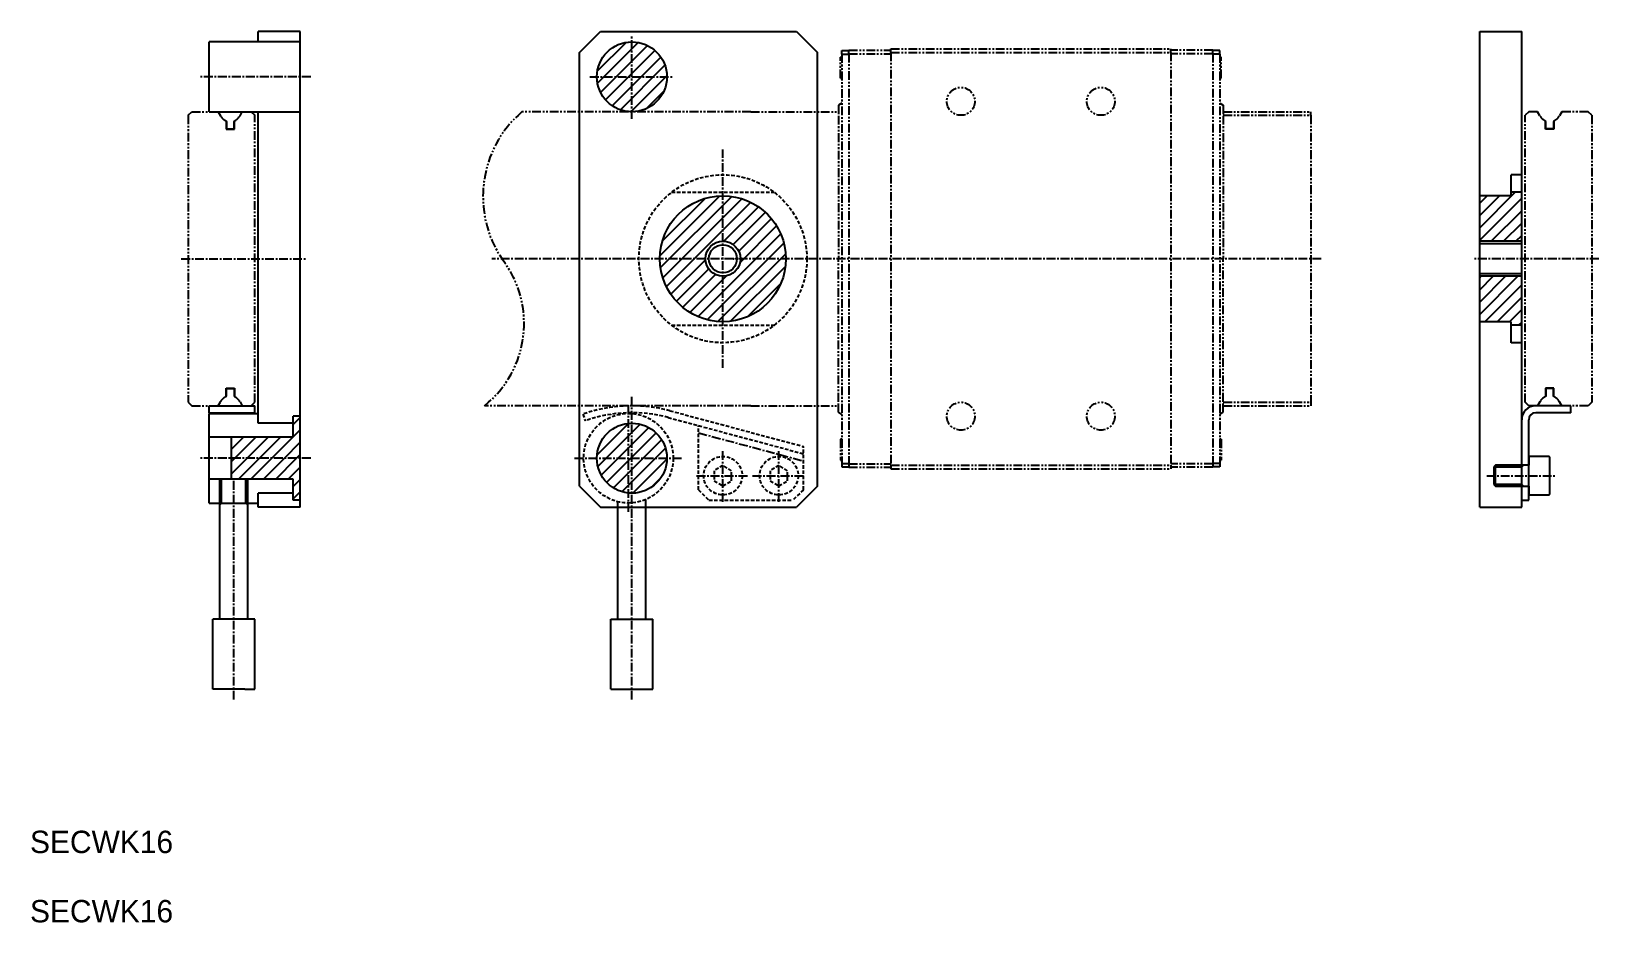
# Model space of a CAD drawing. Extents: x 52 to 276, y 33 to 160.
import ezdxf

# ---------------------------------------------------------------- set-up
doc = ezdxf.new("R2010")
doc.units = 0
for name, pattern in [('CENTER', [2, 1.25, -0.25, 0.25, -0.25]), ('DASHED', [0.75, 0.5, -0.25]), ('PHANTOM', [2.5, 1.25, -0.25, 0.25, -0.25, 0.25, -0.25])]:
    doc.linetypes.add(name, pattern=pattern)
doc.layers.get('0').update_dxf_attribs({"linetype": 'CONTINUOUS'})
doc.layers.add('CENTER', color=1, linetype='CENTER')

# ---------------------------------------------------------------- blocks, each defined once
blk = doc.blocks.new('*X2')
at = {"color": 0}
for p, q in [((142.19, 128.05), (150.76, 136.61)), ((142.27, 126.36), (152.44, 136.53)), ((142.55, 130.17), (148.63, 136.25)), ((142.6, 124.92), (153.88, 136.21)), ((143.1, 123.66), (155.15, 135.7)), ((151.33, 130.12), (156.26, 135.05)), ((152.64, 129.65), (157.25, 134.27)), ((153.44, 128.69), (158.11, 133.36)), ((153.63, 127.11), (158.85, 132.33)), ((147.63, 119.35), (159.45, 131.17)), ((148.95, 118.9), (159.9, 129.85)), ((150.47, 118.65), (160.15, 128.33)), ((143.75, 122.54), (148.68, 127.47)), ((144.53, 121.55), (149.15, 126.17)), ((152.28, 118.69), (160.11, 126.52)), ((145.44, 120.69), (150.11, 125.36)), ((146.47, 119.95), (151.69, 125.18)), ((154.69, 119.34), (159.46, 124.11))]:
    blk.add_line(p, q, dxfattribs=at)
blk = doc.blocks.new('*X3')
at = {"color": 0}
for p, q in [((133.25, 154.46), (137.34, 158.55)), ((133.26, 152.71), (139.09, 158.54)), ((133.71, 151.39), (140.42, 158.09)), ((134.42, 150.33), (141.47, 157.38)), ((135.35, 149.5), (142.3, 156.45)), ((136.53, 148.9), (142.9, 155.27)), ((138.02, 148.63), (143.18, 153.78)), ((140.22, 149.06), (142.74, 151.58)), ((133.2, 99.62), (137.69, 104.1)), ((133.32, 97.96), (139.34, 103.99)), ((133.81, 96.69), (140.61, 103.49)), ((134.56, 95.67), (141.63, 102.74)), ((135.54, 94.88), (142.42, 101.77)), ((136.76, 94.33), (142.97, 100.55)), ((138.32, 94.13), (143.18, 98.98)), ((140.87, 94.91), (142.39, 96.43))]:
    blk.add_line(p, q, dxfattribs=at)
blk = doc.blocks.new('*X4')
at = {"color": 0}
for p, q in [((89.79, 103.93), (90.79, 104.93)), ((89.79, 102.16), (90.79, 103.16)), ((80.99, 100.43), (82.68, 102.12)), ((81.45, 99.12), (84.45, 102.12)), ((83.21, 99.12), (86.21, 102.12)), ((84.98, 99.12), (87.98, 102.12)), ((86.75, 99.12), (89.75, 102.12)), ((88.52, 99.12), (90.79, 101.39)), ((80.99, 96.9), (83.21, 99.12)), ((80.99, 98.66), (81.45, 99.12)), ((81.98, 96.12), (84.98, 99.12)), ((83.75, 96.12), (86.75, 99.12)), ((85.52, 96.12), (88.52, 99.12)), ((87.28, 96.12), (90.28, 99.12)), ((90.28, 99.12), (90.79, 99.63)), ((89.05, 96.12), (90.79, 97.86)), ((89.79, 95.09), (90.79, 96.09)), ((89.79, 93.32), (90.79, 94.32))]:
    blk.add_line(p, q, dxfattribs=at)
blk = doc.blocks.new('*X5')
at = {"color": 0}
for p, q in [((259.31, 132.03), (264.4, 137.12)), ((259.31, 133.8), (262.13, 136.62)), ((259.31, 135.56), (260.37, 136.62)), ((259.31, 130.26), (265.31, 136.26)), ((260.94, 130.12), (265.31, 134.49)), ((262.71, 130.12), (265.31, 132.72)), ((264.47, 130.12), (265.31, 130.96)), ((259.31, 119.65), (264.78, 125.12)), ((259.31, 121.42), (263.01, 125.12)), ((259.31, 123.19), (261.24, 125.12)), ((259.31, 124.96), (259.47, 125.12)), ((260.04, 118.62), (265.31, 123.89)), ((261.81, 118.62), (265.31, 122.12)), ((263.58, 118.62), (265.31, 120.35)), ((264.85, 118.12), (265.31, 118.58))]:
    blk.add_line(p, q, dxfattribs=at)

msp = doc.modelspace()

# ---------------------------------------------------------------- linework, layer by layer
at = {"color": 7, "linetype": 'CONTINUOUS'}
for p, q in [((90.79, 160.12), (84.79, 160.12)), ((84.79, 158.62), (84.79, 160.12)), ((90.79, 92.12), (90.79, 160.12)), ((130.68, 157.12), (133.68, 160.12)), ((133.68, 160.12), (161.68, 160.12)), ((161.68, 160.12), (164.68, 157.12)), ((259.31, 92.12), (259.31, 160.12)), ((259.31, 160.12), (265.31, 160.12)), ((265.31, 92.12), (265.31, 160.12)), ((90.79, 158.62), (77.79, 158.62)), ((77.79, 148.62), (77.79, 158.62)), ((130.68, 95.12), (130.68, 157.12)), ((164.68, 95.12), (164.68, 157.12)), ((77.79, 148.62), (90.79, 148.62)), ((84.79, 104.12), (84.79, 148.62)), ((265.31, 139.62), (263.81, 139.62)), ((263.81, 136.62), (263.81, 139.62)), ((263.81, 136.62), (259.31, 136.62)), ((265.31, 137.12), (263.81, 137.12)), ((265.31, 129.77), (259.31, 129.77)), ((265.31, 125.47), (259.31, 125.47)), ((263.81, 118.62), (259.31, 118.62)), ((263.81, 115.62), (263.81, 118.62)), ((265.31, 118.12), (263.81, 118.12)), ((265.31, 115.62), (263.81, 115.62)), ((77.79, 106.62), (84.29, 106.62)), ((77.79, 105.62), (77.79, 106.62)), ((77.79, 105.62), (84.29, 105.62)), ((77.79, 92.72), (77.79, 105.52)), ((77.79, 105.52), (84.79, 105.52)), ((84.29, 105.62), (84.29, 106.62)), ((272.31, 106.62), (267.31, 106.62)), ((272.31, 105.62), (267.31, 105.62)), ((272.31, 105.62), (272.31, 106.62)), ((89.79, 104.12), (84.79, 104.12)), ((89.79, 102.12), (89.79, 105.12)), ((90.79, 105.12), (89.79, 105.12)), ((266.31, 93.12), (266.31, 104.62)), ((89.79, 102.12), (77.79, 102.12)), ((80.99, 96.12), (80.99, 102.12)), ((266.31, 99.37), (266.31, 98.12)), ((269.16, 99.37), (266.31, 99.37)), ((269.31, 94.02), (269.31, 99.22)), ((261.56, 98.12), (261.31, 97.87)), ((261.31, 97.87), (261.31, 95.37)), ((266.31, 98.12), (261.56, 98.12)), ((265.31, 95.12), (265.31, 98.12)), ((266.31, 95.12), (266.31, 98.12)), ((89.79, 96.12), (77.79, 96.12)), ((79.29, 92.72), (79.29, 96.12)), ((83.29, 92.72), (83.29, 96.12)), ((84.79, 92.12), (84.79, 94.12)), ((89.79, 94.12), (84.79, 94.12)), ((89.79, 93.12), (89.79, 96.12)), ((130.68, 95.12), (133.68, 92.12)), ((164.68, 95.12), (161.68, 92.12)), ((261.31, 95.37), (261.56, 95.12)), ((261.56, 95.12), (266.31, 95.12)), ((266.31, 95.12), (266.31, 93.87)), ((77.79, 92.72), (79.79, 92.72)), ((79.29, 76.12), (79.29, 92.72)), ((79.79, 92.72), (82.79, 92.72)), ((82.79, 92.72), (84.79, 92.72)), ((83.29, 76.12), (83.29, 92.72)), ((90.79, 92.12), (84.79, 92.12)), ((90.79, 93.12), (89.79, 93.12)), ((133.68, 92.12), (161.68, 92.12)), ((136.18, 76.12), (136.18, 92.9)), ((140.18, 76.12), (140.18, 93.23)), ((259.31, 92.12), (265.31, 92.12)), ((265.31, 93.12), (266.31, 93.12)), ((266.31, 93.87), (269.16, 93.87)), ((78.29, 66.12), (78.29, 76.12)), ((79.69, 76.12), (78.29, 76.12)), ((82.89, 76.12), (79.69, 76.12)), ((84.29, 76.12), (82.89, 76.12)), ((84.29, 66.12), (84.29, 76.12)), ((135.18, 66.12), (135.18, 76.12)), ((135.18, 76.12), (141.18, 76.12)), ((141.18, 66.12), (141.18, 76.12)), ((79.69, 66.12), (78.29, 66.12)), ((82.89, 66.12), (79.69, 66.12)), ((82.89, 66.12), (84.29, 66.12)), ((135.18, 66.12), (141.18, 66.12))]:
    msp.add_line(p, q, dxfattribs=at)
at = {"color": 3, "linetype": 'PHANTOM'}
for p, q in [((168.18, 156.87), (168.18, 157.37)), ((168.18, 157.37), (169.18, 157.37)), ((168.18, 156.87), (168.18, 98.37)), ((168.18, 156.87), (169.18, 156.87)), ((169.18, 157.42), (175.18, 157.42)), ((169.18, 156.92), (169.18, 157.42)), ((169.18, 156.92), (169.18, 98.32)), ((169.18, 156.92), (175.18, 156.92)), ((175.18, 157.62), (215.18, 157.62)), ((175.18, 157.12), (175.18, 157.62)), ((175.18, 157.12), (175.18, 98.12)), ((175.18, 157.12), (215.18, 157.12)), ((215.18, 157.12), (215.18, 157.62)), ((221.18, 157.42), (215.18, 157.42)), ((215.18, 157.12), (215.18, 98.12)), ((221.18, 156.92), (215.18, 156.92)), ((221.18, 156.92), (221.18, 157.42)), ((222.18, 157.37), (221.18, 157.37)), ((221.18, 156.92), (221.18, 98.32)), ((222.18, 156.87), (221.18, 156.87)), ((222.18, 156.87), (222.18, 157.37)), ((222.18, 156.87), (222.18, 98.37)), ((168.18, 156.42), (167.98, 156.42)), ((167.98, 153.42), (167.98, 156.42)), ((222.38, 156.42), (222.18, 156.42)), ((222.38, 153.42), (222.38, 156.42)), ((167.98, 153.42), (168.18, 153.42)), ((222.18, 153.42), (222.38, 153.42)), ((74.79, 148.12), (75.29, 148.62)), ((74.79, 148.12), (74.79, 107.12)), ((75.29, 148.62), (79.06, 148.62)), ((79.06, 148.62), (79.39, 148.06)), ((82.19, 148.06), (82.51, 148.62)), ((82.51, 148.62), (83.79, 148.62)), ((83.79, 148.62), (84.29, 148.12)), ((84.29, 107.12), (84.29, 148.12)), ((155.18, 148.62), (122.47, 148.62)), ((155.18, 148.62), (167.68, 148.62)), ((168.18, 149.85), (167.68, 149.55)), ((167.68, 149.55), (167.68, 148.05)), ((167.68, 148.05), (167.68, 127.62)), ((222.18, 149.85), (222.68, 149.55)), ((222.68, 149.55), (222.68, 148.05)), ((222.68, 148.62), (235.18, 148.62)), ((222.68, 148.12), (235.18, 148.12)), ((222.68, 148.05), (222.68, 127.62)), ((235.18, 148.12), (235.18, 148.62)), ((235.18, 148.12), (235.18, 107.12)), ((266.31, 148.62), (265.81, 148.12)), ((265.81, 107.12), (265.81, 148.12)), ((267.58, 148.62), (266.31, 148.62)), ((267.91, 148.06), (267.58, 148.62)), ((271.03, 148.62), (270.71, 148.06)), ((274.81, 148.62), (271.03, 148.62)), ((275.31, 148.12), (274.81, 148.62)), ((275.31, 148.12), (275.31, 107.12)), ((80.19, 147.34), (80.19, 146.12)), ((80.19, 147.26), (80.24, 147.24)), ((80.19, 146.12), (81.39, 146.12)), ((80.24, 147.24), (80.24, 146.17)), ((80.24, 146.17), (81.34, 146.17)), ((81.34, 147.24), (81.39, 147.26)), ((81.34, 146.17), (81.34, 147.24)), ((81.39, 146.12), (81.39, 147.34)), ((268.71, 146.12), (268.71, 147.34)), ((268.76, 147.24), (268.71, 147.26)), ((269.91, 146.12), (268.71, 146.12)), ((268.76, 146.17), (268.76, 147.24)), ((269.86, 146.17), (268.76, 146.17)), ((269.91, 147.26), (269.86, 147.24)), ((269.86, 147.24), (269.86, 146.17)), ((269.91, 147.34), (269.91, 146.12)), ((167.68, 107.19), (167.68, 127.62)), ((222.68, 107.19), (222.68, 127.62)), ((80.19, 107.91), (80.19, 109.12)), ((80.19, 109.12), (81.39, 109.12)), ((80.19, 107.98), (80.24, 108)), ((80.24, 108), (80.24, 109.07)), ((80.24, 109.07), (81.34, 109.07)), ((81.34, 109.07), (81.34, 108)), ((81.34, 108), (81.39, 107.98)), ((81.39, 109.12), (81.39, 107.91)), ((269.91, 109.12), (268.71, 109.12)), ((268.71, 109.12), (268.71, 107.91)), ((268.76, 108), (268.71, 107.98)), ((268.76, 109.07), (268.76, 108)), ((269.86, 109.07), (268.76, 109.07)), ((269.86, 108), (269.86, 109.07)), ((269.91, 107.98), (269.86, 108)), ((269.91, 107.91), (269.91, 109.12)), ((74.79, 107.12), (75.29, 106.62)), ((75.29, 106.62), (79.06, 106.62)), ((79.06, 106.62), (79.39, 107.18)), ((82.19, 107.18), (82.51, 106.62)), ((82.51, 106.62), (83.79, 106.62)), ((83.79, 106.62), (84.29, 107.12)), ((155.18, 106.62), (117.11, 106.62)), ((155.18, 106.62), (167.68, 106.62)), ((167.68, 105.69), (167.68, 107.19)), ((168.18, 105.39), (167.68, 105.69)), ((222.18, 105.39), (222.68, 105.69)), ((222.68, 105.69), (222.68, 107.19)), ((222.68, 107.12), (235.18, 107.12)), ((222.68, 106.62), (235.18, 106.62)), ((235.18, 107.12), (235.18, 106.62)), ((266.31, 106.62), (265.81, 107.12)), ((267.58, 106.62), (266.31, 106.62)), ((267.91, 107.18), (267.58, 106.62)), ((271.03, 106.62), (270.71, 107.18)), ((274.81, 106.62), (271.03, 106.62)), ((275.31, 107.12), (274.81, 106.62)), ((168.18, 101.82), (167.98, 101.82)), ((167.98, 101.82), (167.98, 98.82)), ((222.38, 101.82), (222.18, 101.82)), ((222.38, 101.82), (222.38, 98.82)), ((167.98, 98.82), (168.18, 98.82)), ((222.18, 98.82), (222.38, 98.82)), ((168.18, 98.37), (168.18, 97.87)), ((168.18, 98.37), (169.18, 98.37)), ((168.18, 97.87), (169.18, 97.87)), ((169.18, 98.32), (169.18, 97.82)), ((169.18, 98.32), (175.18, 98.32)), ((169.18, 97.82), (175.18, 97.82)), ((175.18, 98.12), (215.18, 98.12)), ((175.18, 98.12), (175.18, 97.62)), ((175.18, 97.62), (215.18, 97.62)), ((221.18, 98.32), (215.18, 98.32)), ((215.18, 98.12), (215.18, 97.62)), ((221.18, 97.82), (215.18, 97.82)), ((222.18, 98.37), (221.18, 98.37)), ((221.18, 98.32), (221.18, 97.82)), ((222.18, 97.87), (221.18, 97.87)), ((222.18, 98.37), (222.18, 97.87))]:
    msp.add_line(p, q, dxfattribs=at)
at = {"color": 3, "linetype": 'DASHED'}
for p, q in [((143.85, 137.12), (158.51, 137.12)), ((143.85, 118.12), (158.51, 118.12)), ((131.18, 105.42), (131.51, 104.48)), ((143.61, 105.91), (162.68, 100.8)), ((143.36, 104.94), (162.68, 99.76)), ((147.68, 94.62), (147.68, 103.78)), ((162.68, 94.62), (162.68, 100.8)), ((151.18, 98.07), (149.93, 97.34)), ((149.93, 97.34), (149.93, 95.9)), ((152.43, 97.34), (151.18, 98.07)), ((152.43, 95.9), (152.43, 97.34)), ((159.18, 98.07), (157.93, 97.34)), ((157.93, 97.34), (157.93, 95.9)), ((160.43, 97.34), (159.18, 98.07)), ((160.43, 95.9), (160.43, 97.34)), ((147.68, 94.62), (149.18, 93.12)), ((149.93, 95.9), (151.18, 95.18)), ((151.18, 95.18), (152.43, 95.9)), ((157.93, 95.9), (159.18, 95.18)), ((159.18, 95.18), (160.43, 95.9)), ((162.68, 94.62), (161.18, 93.12)), ((149.18, 93.12), (161.18, 93.12))]:
    msp.add_line(p, q, dxfattribs=at)
at = {"color": 3}
for p, q in [((265.31, 130.12), (259.31, 130.12)), ((265.31, 125.12), (259.31, 125.12)), ((261.31, 97.87), (265.31, 97.87)), ((261.56, 95.12), (261.56, 98.12)), ((265.56, 98.12), (265.31, 97.87)), ((79.54, 92.72), (79.54, 96.12)), ((83.04, 92.72), (83.04, 96.12)), ((265.31, 95.37), (261.31, 95.37)), ((265.56, 95.12), (265.31, 95.37)), ((79.29, 92.47), (79.54, 92.72)), ((83.04, 92.72), (83.29, 92.47))]:
    msp.add_line(p, q, dxfattribs=at)
at = {"color": 7, "linetype": 'CONTINUOUS'}
for centre, radius in [((138.18, 153.62), 5), ((151.18, 127.62), 9), ((151.18, 127.62), 2), ((138.18, 99.12), 5)]:
    msp.add_circle(centre, radius, dxfattribs=at)
at = {"color": 3, "linetype": 'PHANTOM'}
for centre in [(185.18, 150.12), (205.18, 150.12), (185.18, 105.12), (205.18, 105.12)]:
    msp.add_circle(centre, 2, dxfattribs=at)
at = {"color": 3, "linetype": 'DASHED'}
for centre, radius in [((151.18, 127.62), 12), ((137.68, 99.12), 6.4), ((151.18, 96.62), 2.75), ((159.18, 96.62), 2.75)]:
    msp.add_circle(centre, radius, dxfattribs=at)
at = {"color": 3}
msp.add_circle((151.18, 127.62), 2.5, dxfattribs=at)
at = {"color": 3, "linetype": 'PHANTOM'}
for centre, radius, start, end in [((80.9, 148.94), 1.75, 210, 245.8849), ((80.67, 148.94), 1.75, 294.1151, 330), ((132.83, 136.52), 15.93, 130.564, 214.3527), ((269.42, 148.94), 1.75, 210, 245.8849), ((269.19, 148.94), 1.75, 294.1151, 330), ((107.72, 118.38), 15.05, 308.6287, 37.4004), ((80.9, 106.31), 1.75, 114.1151, 150), ((80.67, 106.31), 1.75, 30, 65.8849), ((269.42, 106.31), 1.75, 114.1151, 150), ((269.19, 106.31), 1.75, 30, 65.8849)]:
    msp.add_arc(centre, radius, start, end, dxfattribs=at)
at = {"color": 3, "linetype": 'DASHED'}
for radius in [21, 20]:
    msp.add_arc((138.18, 85.62), radius, 75, 109.4712, dxfattribs=at)
at = {"color": 7, "linetype": 'CONTINUOUS'}
for centre, radius, start, end in [((267.31, 104.62), 2, 90, 180), ((267.31, 104.62), 1, 90, 180), ((269.16, 99.22), 0.15, 360, 90), ((269.16, 94.02), 0.15, 270, 0)]:
    msp.add_arc(centre, radius, start, end, dxfattribs=at)
msp.add_point((152.68, 127.62), dxfattribs=at)
at = {"layer": 'CENTER', "color": 1, "linetype": 'CENTER'}
for p, q in [((138.18, 147.62), (138.18, 159.62)), ((92.29, 153.62), (76.29, 153.62)), ((132.18, 153.62), (144.18, 153.62)), ((151.18, 112.04), (151.18, 143.24)), ((73.79, 127.62), (91.79, 127.62)), ((236.68, 127.62), (118.17, 127.62)), ((276.31, 127.62), (258.31, 127.62)), ((138.18, 64.62), (138.18, 108.12)), ((137.68, 91.44), (137.68, 106.8)), ((147.68, 102.75), (162.68, 98.73)), ((92.29, 99.12), (76.29, 99.12)), ((130, 99.12), (145.36, 99.12)), ((151.18, 92.87), (151.18, 100.37)), ((159.18, 92.87), (159.18, 100.37)), ((147.43, 96.62), (154.93, 96.62)), ((155.43, 96.62), (162.93, 96.62)), ((260.31, 96.62), (270.31, 96.62)), ((81.29, 64.62), (81.29, 96.12))]:
    msp.add_line(p, q, dxfattribs=at)

# ---------------------------------------------------------------- block references
at = {"color": 3, "linetype": 'CONTINUOUS'}
for name in ['*X3', '*X2', '*X5', '*X4']:
    msp.add_blockref(name, (0, 0), dxfattribs=at)

# ---------------------------------------------------------------- texts
at = {"color": 7, "linetype": 'CONTINUOUS'}
for p in [(52.18, 42.69), (52.18, 32.79)]:
    msp.add_text('SECWK16', height=3.2, dxfattribs=at).set_placement(p)

doc.saveas('drawing.dxf')
